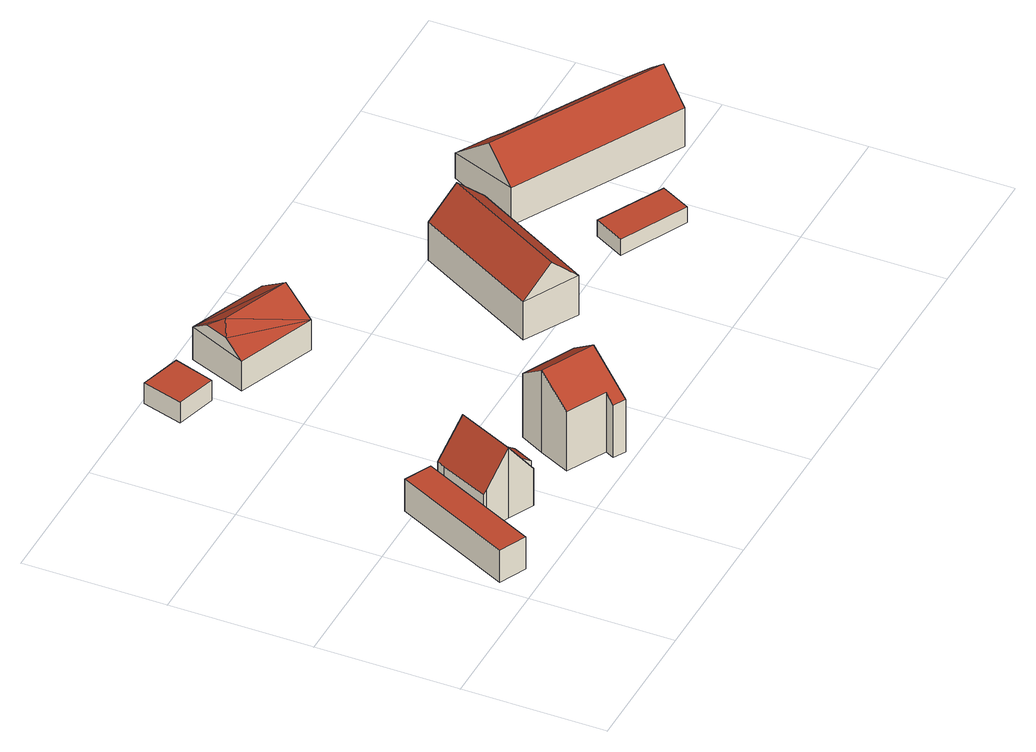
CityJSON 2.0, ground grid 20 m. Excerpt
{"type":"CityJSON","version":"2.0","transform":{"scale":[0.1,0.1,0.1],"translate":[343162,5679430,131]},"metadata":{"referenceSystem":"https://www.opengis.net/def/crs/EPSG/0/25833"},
"CityObjects":{
"building1":{"type":"Building","attributes":{"Dachtyp_tdc":"tdcPolyFlatRoof","Gemeindeschluessel":14729160,"Dachneigung":0,"QualitaetDacherkennung":57,"Geometrietyp2DReferenz":"3000","function":"31001_9998","roofType":"1000","measuredHeight":5},"geometry":[{"type":"MultiSurface","lod":"2","boundaries":[[[0,1,2,3]],[[1,4,5,2]],[[4,6,7,5]],[[6,0,3,7]],[[6,4,1,0]],[[3,2,5,7]]],"semantics":{"surfaces":[{"type":"WallSurface"},{"type":"RoofSurface"},{"type":"GroundSurface"}],"values":[0,0,0,0,1,2]}}]},
"building2":{"type":"Building","attributes":{"Gemeindeschluessel":14729160,"Geometrietyp2DReferenz":"3000","function":"31001_9998","roofType":"9999"},"children":["building2-1","building2-2"]},
"building2-1":{"type":"BuildingPart","attributes":{"Dachtyp_tdc":"tdcGableRoof","Dachneigung":52.58,"QualitaetDacherkennung":74,"Geometrietyp2DReferenz":"3000","roofType":"3100","measuredHeight":10.96},"parents":["building2"],"geometry":[{"type":"MultiSurface","lod":"2","boundaries":[[[8,9,10,11,12,13,14,15,16,17]],[[18,19,9,8]],[[19,20,10,9]],[[20,21,11,10]],[[21,22,12,11]],[[22,23,13,12]],[[23,24,14,13]],[[24,25,15,14]],[[25,26,16,15]],[[26,27,17,16]],[[25,24,23,22,21,20]],[[20,19,18,27,26,25]],[[8,17,27,18]]],"semantics":{"surfaces":[{"type":"GroundSurface"},{"type":"WallSurface"},{"type":"RoofSurface"},{"type":"ClosureSurface"}],"values":[0,1,1,1,1,1,1,1,1,1,2,2,3]}}]},
"building2-2":{"type":"BuildingPart","attributes":{"Dachtyp_tdc":"tdcPolyFlatRoof","Dachneigung":36.44,"QualitaetDacherkennung":74,"Geometrietyp2DReferenz":"3000","roofType":"2100","measuredHeight":5.78},"parents":["building2"],"geometry":[{"type":"MultiSurface","lod":"2","boundaries":[[[28,18,8,29]],[[27,30,31,17]],[[30,28,29,31]],[[30,27,18,28]],[[29,8,17,31]],[[27,17,8,18]]],"semantics":{"surfaces":[{"type":"WallSurface"},{"type":"RoofSurface"},{"type":"GroundSurface"},{"type":"ClosureSurface"}],"values":[0,0,0,1,2,3]}}]},
"building3":{"type":"Building","attributes":{"Dachtyp_tdc":"tdcGableRoof","Gemeindeschluessel":14729160,"Dachneigung":36.62,"QualitaetDacherkennung":73,"Geometrietyp2DReferenz":"3000","function":"31001_9998","roofType":"3100","measuredHeight":12.94},"geometry":[{"type":"MultiSurface","lod":"2","boundaries":[[[32,33,34,35]],[[33,36,37,34]],[[36,38,39,37]],[[38,40,41,39]],[[40,42,43,41]],[[42,44,45,43]],[[44,46,47,45]],[[46,48,49,47]],[[48,32,35,49]],[[44,42,40,38,36]],[[36,33,32,48,46,44]],[[35,34,37,39,41,43,45,47,49]]],"semantics":{"surfaces":[{"type":"WallSurface"},{"type":"RoofSurface"},{"type":"GroundSurface"}],"values":[0,0,0,0,0,0,0,0,0,1,1,2]}}]},
"building4":{"type":"Building","attributes":{"Dachtyp_tdc":"tdcPolyFlatRoof","Gemeindeschluessel":14729160,"Dachneigung":0,"QualitaetDacherkennung":73,"Geometrietyp2DReferenz":"3000","function":"31001_9998","roofType":"1000","measuredHeight":3.17},"geometry":[{"type":"MultiSurface","lod":"2","boundaries":[[[50,51,52,53]],[[51,54,55,52]],[[54,56,57,55]],[[56,50,53,57]],[[56,54,51,50]],[[53,52,55,57]]],"semantics":{"surfaces":[{"type":"WallSurface"},{"type":"RoofSurface"},{"type":"GroundSurface"}],"values":[0,0,0,0,1,2]}}]},
"building5":{"type":"Building","attributes":{"Dachtyp_tdc":"tdcGableAndHippedGRoof","Gemeindeschluessel":14729160,"Dachneigung":35.98,"QualitaetDacherkennung":83,"Geometrietyp2DReferenz":"3000","function":"31001_9998","roofType":"9999","measuredHeight":8.17},"geometry":[{"type":"MultiSurface","lod":"2","boundaries":[[[58,59,60,61]],[[59,62,63,60]],[[62,64,65,63]],[[64,58,61,65]],[[62,59,66,67]],[[58,64,68]],[[67,66,69]],[[69,58,68]],[[66,58,69]],[[58,66,59]],[[62,68,64]],[[62,69,68]],[[69,62,67]],[[61,60,63,65]]],"semantics":{"surfaces":[{"type":"WallSurface"},{"type":"RoofSurface"},{"type":"GroundSurface"}],"values":[0,0,0,0,0,0,1,1,1,1,1,1,1,2]}}]},
"building6":{"type":"Building","attributes":{"Dachtyp_tdc":"tdcGableRoof","Gemeindeschluessel":14729160,"Dachneigung":44.03,"QualitaetDacherkennung":75,"Geometrietyp2DReferenz":"3000","function":"31001_9998","roofType":"3100","measuredHeight":10.2},"geometry":[{"type":"MultiSurface","lod":"2","boundaries":[[[70,71,72,73]],[[71,74,75,72]],[[74,76,77,75]],[[76,70,73,77]],[[74,71,78]],[[70,76,79]],[[71,70,79,78]],[[76,74,78,79]],[[73,72,75,77]]],"semantics":{"surfaces":[{"type":"WallSurface"},{"type":"RoofSurface"},{"type":"GroundSurface"}],"values":[0,0,0,0,0,0,1,1,2]}}]},
"building7":{"type":"Building","attributes":{"Dachtyp_tdc":"tdcPolyFlatRoof","Gemeindeschluessel":14729160,"Dachneigung":0,"QualitaetDacherkennung":87,"Geometrietyp2DReferenz":"3000","function":"31001_9998","roofType":"1000","measuredHeight":2.48},"geometry":[{"type":"MultiSurface","lod":"2","boundaries":[[[80,81,82,83]],[[81,84,85,82]],[[84,86,87,85]],[[86,80,83,87]],[[86,84,81,80]],[[83,82,85,87]]],"semantics":{"surfaces":[{"type":"WallSurface"},{"type":"RoofSurface"},{"type":"GroundSurface"}],"values":[0,0,0,0,1,2]}}]},
"building8":{"type":"Building","attributes":{"Dachtyp_tdc":"tdcFreeFormRoof","Gemeindeschluessel":14729160,"Dachneigung":40.65,"QualitaetDacherkennung":70,"Geometrietyp2DReferenz":"3000","function":"31001_9998","roofType":"5000","measuredHeight":10.1},"geometry":[{"type":"MultiSurface","lod":"2","boundaries":[[[88,89,90,91]],[[89,92,93,90]],[[92,94,95,93]],[[94,96,97,95]],[[96,98,99,97]],[[98,100,101,99]],[[100,88,91,101]],[[102,100,98,96,94,92,103]],[[88,102,103,89]],[[92,89,103]],[[88,100,102]],[[91,90,93,95,97,99,101]]],"semantics":{"surfaces":[{"type":"WallSurface"},{"type":"RoofSurface"},{"type":"GroundSurface"}],"values":[0,0,0,0,0,0,0,1,1,0,0,2]}}]}
},
"vertices":[
[40,22,69],[2,40,69],[2,40,19],[40,22,19],[82,207,69],[82,207,19],[120,189,69],[120,189,19],
[169,92,21],[157,66,21],[121,83,21],[88,98,21],[84,100,21],[115,168,21],[121,180,21],[158,163,21],[194,146,21],[182,121,21],[169,92,79],[157,66,79],[121,83,131],[88,98,84],[84,100,78],[115,168,78],[121,180,78],[158,163,131],[194,146,79],[182,121,79],
[187,83,64],[187,83,21],[201,112,64],[201,112,21],
[289,28,117],[233,56,117],[233,56,24],[289,28,24],[254,100,153],[254,100,24],[272,134,124],[272,134,24],[345,98,124],[345,98,24],[328,65,152],[328,65,24],[327,63,153],[327,63,24],[299,6,106],[299,6,24],[282,15,106],[282,15,24],
[124,533,52],[141,590,52],[141,590,20],[124,533,20],[199,573,52],[199,573,20],[181,516,52],[181,516,20],
[333,451,60],[222,494,60],[222,494,13],[333,451,13],[254,576,64],[254,576,13],[365,533,64],[365,533,13],[232,520,81],[245,553,81],[349,493,94],[252,531,94],
[465,223,70],[561,397,70],[561,397,10],[465,223,10],[636,355,72],[636,355,10],[540,182,72],[540,182,10],[599,376,112],[503,202,112],
[786,180,35],[764,138,35],[764,138,10],[786,180,10],[670,185,35],[670,185,10],[693,228,35],[693,228,10],
[905,207,67],[671,335,66],[671,335,7],[905,207,7],[728,438,46],[728,438,7],[776,411,46],[776,411,7],[764,390,68],[764,390,7],[930,296,69],[930,296,7],[938,267,88],[938,267,7],[927,246,108],[693,375,108]
]}
